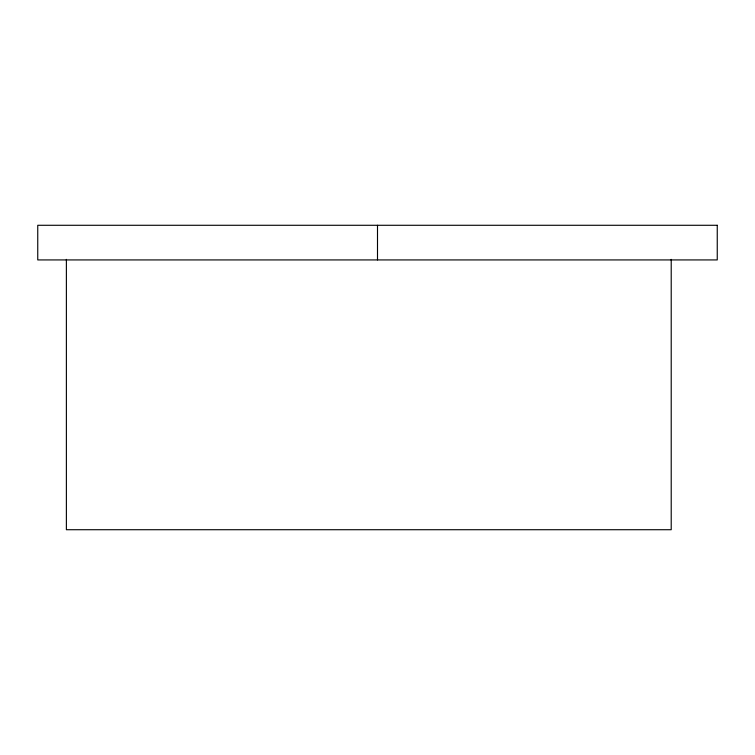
<?xml version="1.0" encoding="UTF-8"?>
<svg xmlns="http://www.w3.org/2000/svg" width="755" height="755" viewBox="0 0 755 755"><rect width="100%" height="100%" fill="white"/><g stroke="black" fill="none" stroke-linecap="round" stroke-linejoin="round"><path stroke-width="1.13" d="M671.214 259.371L671.214 529.717L66.383 529.717L66.383 259.371M377.5 225.283L377.5 259.928M717.25 225.283L37.75 225.283L37.75 259.928L717.25 259.928L717.25 225.283"/></g></svg>
